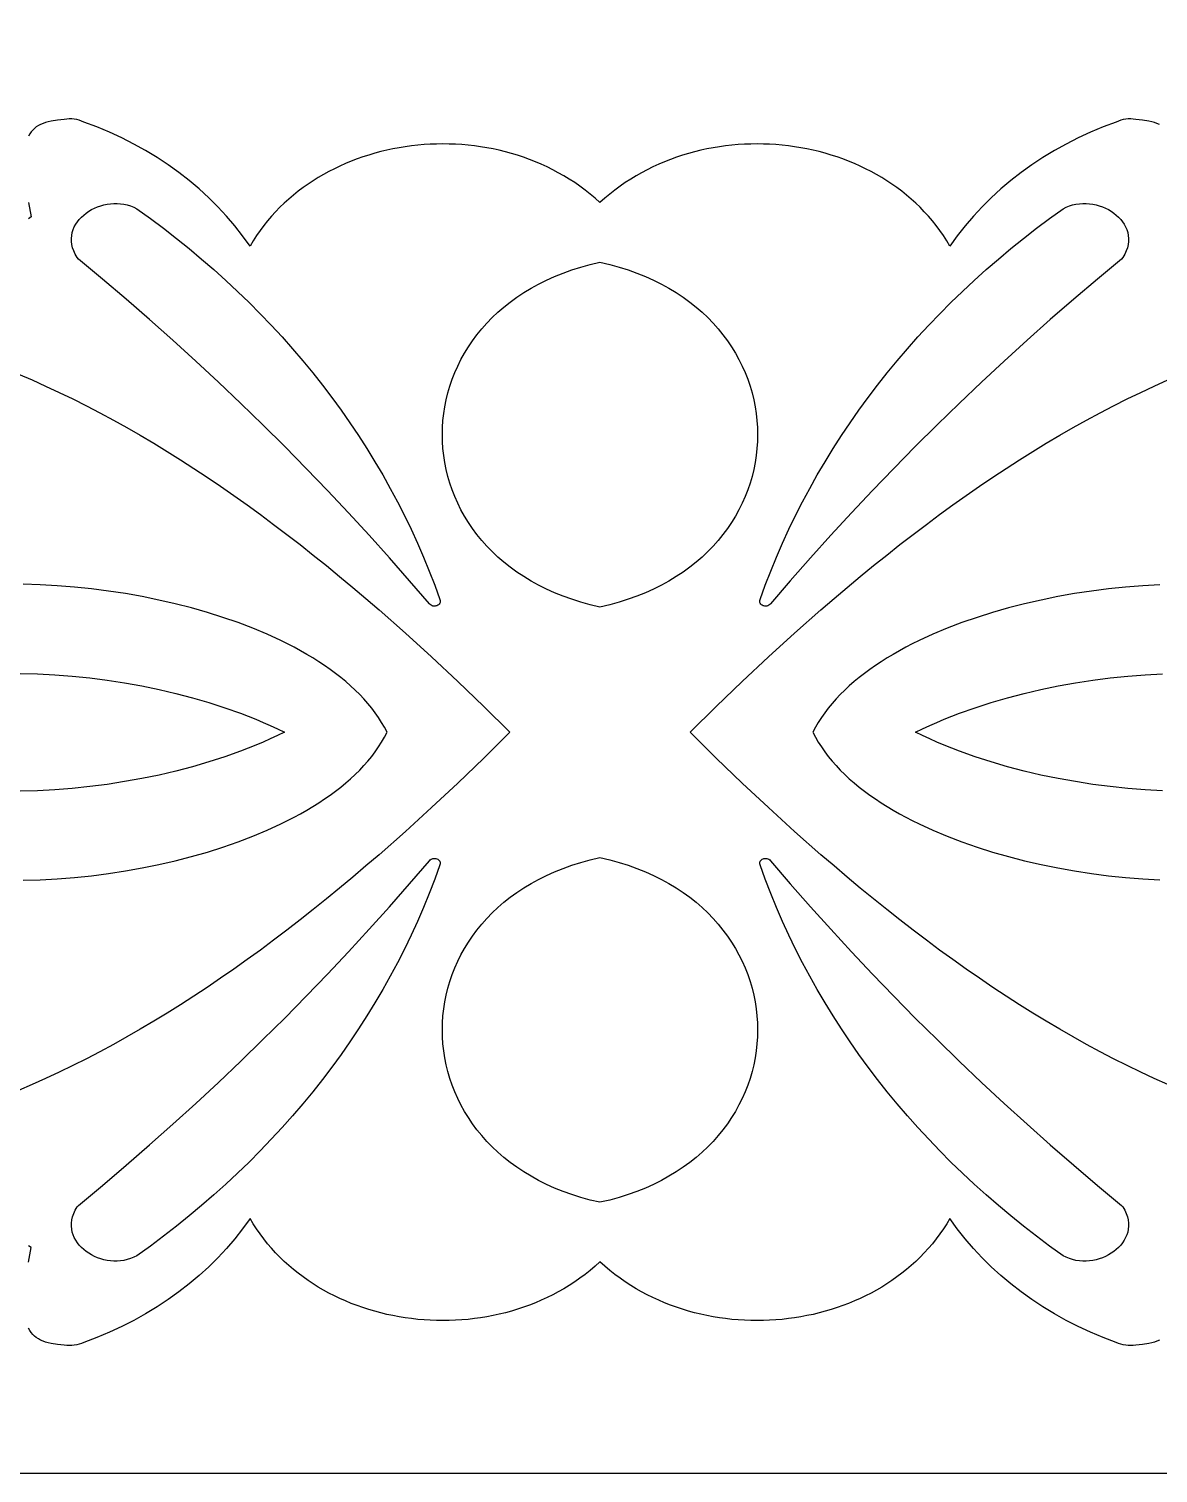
# Model space of a CAD drawing. Extents: x -335 to 335, y -262 to 262.
# Drawn here: x 38.2 to 99.2, y -212.5 to -134.5 of the extents above; entities that cross this region are included whole.
import ezdxf

# ---------------------------------------------------------------- set-up
doc = ezdxf.new("R2010")
doc.units = 0
doc.layers.add('LAYER_1', color=18, linetype='CONTINUOUS')

msp = doc.modelspace()

# ---------------------------------------------------------------- linework, layer by layer
at = {"layer": 'LAYER_1'}
for points in [[(185.59, 148.269), (119.669, 212.5), (-285, 212.5), (-285, -212.5), (285, -212.5), (285, 49.824), (192.783, 141.45)], [(40.825, -146.874), (40.722, -146.695), (40.64, -146.518), (40.58, -146.343), (40.54, -146.171), (40.519, -146.002), (40.517, -145.836), (40.532, -145.674), (40.564, -145.516), (40.612, -145.364), (40.674, -145.216), (40.751, -145.075), (40.841, -144.939), (40.943, -144.81), (41.057, -144.689), (41.181, -144.575), (41.315, -144.469), (41.458, -144.371), (41.609, -144.283), (41.766, -144.204), (41.93, -144.135), (42.099, -144.076), (42.273, -144.027), (42.45, -143.991), (42.629, -143.965), (42.811, -143.952), (42.993, -143.952), (43.176, -143.964), (43.357, -143.991), (43.537, -144.031), (43.714, -144.085), (43.888, -144.155), (44.057, -144.239), (44.781, -144.761), (45.492, -145.293), (46.19, -145.836), (46.876, -146.388), (47.549, -146.951), (48.209, -147.524), (48.857, -148.106), (49.491, -148.698), (50.112, -149.3), (50.719, -149.91), (51.313, -150.53), (51.893, -151.159), (52.459, -151.796), (53.011, -152.442), (53.55, -153.096), (54.074, -153.759), (54.584, -154.429), (55.079, -155.107), (55.56, -155.793), (56.026, -156.487), (56.477, -157.188), (56.913, -157.896), (57.334, -158.611), (57.739, -159.333), (58.13, -160.062), (58.505, -160.797), (58.864, -161.539), (59.207, -162.287), (59.535, -163.041), (59.846, -163.8), (60.141, -164.566), (60.42, -165.336), (60.437, -165.392), (60.44, -165.444), (60.432, -165.493), (60.413, -165.538), (60.385, -165.578), (60.349, -165.614), (60.307, -165.643), (60.26, -165.667), (60.208, -165.683), (60.155, -165.692), (60.1, -165.694), (60.045, -165.687), (59.993, -165.671), (59.943, -165.646), (59.897, -165.61), (59.857, -165.564), (58.786, -164.32), (57.7, -163.086), (56.598, -161.863), (55.481, -160.65), (54.348, -159.448), (53.2, -158.256), (52.037, -157.075), (50.858, -155.906), (49.665, -154.747), (48.457, -153.599), (47.234, -152.463), (45.996, -151.338), (44.744, -150.224), (43.477, -149.122), (42.196, -148.031), (40.901, -146.953)], [(94.075, -144.239), (94.244, -144.155), (94.418, -144.085), (94.595, -144.031), (94.775, -143.991), (94.956, -143.964), (95.139, -143.952), (95.321, -143.952), (95.502, -143.965), (95.682, -143.991), (95.859, -144.027), (96.033, -144.076), (96.202, -144.135), (96.366, -144.204), (96.523, -144.283), (96.674, -144.371), (96.817, -144.469), (96.951, -144.575), (97.075, -144.689), (97.188, -144.81), (97.291, -144.939), (97.381, -145.075), (97.457, -145.216), (97.52, -145.364), (97.568, -145.516), (97.6, -145.674), (97.615, -145.836), (97.613, -146.002), (97.592, -146.171), (97.552, -146.343), (97.492, -146.518), (97.41, -146.695), (97.307, -146.874), (97.231, -146.953), (95.935, -148.031), (94.654, -149.122), (93.388, -150.224), (92.136, -151.338), (90.898, -152.463), (89.675, -153.599), (88.467, -154.747), (87.274, -155.906), (86.095, -157.075), (84.932, -158.256), (83.784, -159.448), (82.651, -160.65), (81.534, -161.863), (80.432, -163.086), (79.345, -164.32), (78.275, -165.564), (78.235, -165.61), (78.189, -165.646), (78.139, -165.671), (78.086, -165.687), (78.032, -165.694), (77.977, -165.692), (77.923, -165.683), (77.872, -165.667), (77.825, -165.643), (77.782, -165.614), (77.747, -165.578), (77.719, -165.538), (77.7, -165.493), (77.691, -165.444), (77.695, -165.392), (77.711, -165.336), (77.99, -164.566), (78.286, -163.8), (78.597, -163.041), (78.925, -162.287), (79.268, -161.539), (79.627, -160.797), (80.002, -160.062), (80.392, -159.333), (80.798, -158.611), (81.219, -157.896), (81.655, -157.188), (82.106, -156.487), (82.572, -155.793), (83.053, -155.107), (83.548, -154.429), (84.058, -153.759), (84.582, -153.096), (85.12, -152.442), (85.673, -151.796), (86.239, -151.159), (86.819, -150.53), (87.413, -149.91), (88.02, -149.3), (88.641, -148.698), (89.275, -148.106), (89.922, -147.524), (90.583, -146.951), (91.256, -146.388), (91.942, -145.836), (92.64, -145.293), (93.351, -144.761)], [(69.066, -147.126), (69.59, -147.249), (70.097, -147.388), (70.587, -147.543), (71.061, -147.712), (71.518, -147.896), (71.959, -148.094), (72.383, -148.305), (72.79, -148.529), (73.181, -148.765), (73.555, -149.014), (73.913, -149.273), (74.254, -149.544), (74.578, -149.825), (74.885, -150.115), (75.176, -150.415), (75.451, -150.724), (75.708, -151.041), (75.95, -151.365), (76.174, -151.697), (76.382, -152.036), (76.573, -152.38), (76.748, -152.731), (76.906, -153.086), (77.047, -153.447), (77.172, -153.811), (77.28, -154.179), (77.371, -154.55), (77.446, -154.923), (77.504, -155.299), (77.546, -155.676), (77.571, -156.054), (77.579, -156.433), (77.571, -156.812), (77.546, -157.19), (77.504, -157.567), (77.446, -157.943), (77.371, -158.317), (77.28, -158.688), (77.172, -159.055), (77.047, -159.42), (76.906, -159.78), (76.748, -160.135), (76.573, -160.486), (76.382, -160.831), (76.174, -161.169), (75.95, -161.501), (75.708, -161.826), (75.451, -162.142), (75.176, -162.451), (74.885, -162.751), (74.578, -163.042), (74.254, -163.322), (73.913, -163.593), (73.555, -163.852), (73.181, -164.101), (72.79, -164.337), (72.383, -164.561), (71.959, -164.773), (71.518, -164.97), (71.061, -165.154), (70.587, -165.324), (70.097, -165.478), (69.59, -165.617), (69.066, -165.74), (68.542, -165.617), (68.035, -165.478), (67.545, -165.324), (67.071, -165.154), (66.613, -164.97), (66.173, -164.773), (65.749, -164.561), (65.341, -164.337), (64.951, -164.101), (64.577, -163.852), (64.219, -163.593), (63.878, -163.322), (63.554, -163.042), (63.246, -162.751), (62.955, -162.451), (62.681, -162.142), (62.423, -161.826), (62.182, -161.501), (61.958, -161.169), (61.75, -160.831), (61.559, -160.486), (61.384, -160.135), (61.226, -159.78), (61.085, -159.42), (60.96, -159.055), (60.852, -158.688), (60.761, -158.317), (60.686, -157.943), (60.628, -157.567), (60.586, -157.19), (60.561, -156.812), (60.553, -156.433), (60.561, -156.054), (60.586, -155.676), (60.628, -155.299), (60.686, -154.923), (60.761, -154.55), (60.852, -154.179), (60.96, -153.811), (61.085, -153.447), (61.226, -153.086), (61.384, -152.731), (61.559, -152.38), (61.75, -152.036), (61.958, -151.697), (62.182, -151.365), (62.423, -151.041), (62.681, -150.724), (62.955, -150.415), (63.246, -150.115), (63.554, -149.825), (63.878, -149.544), (64.219, -149.273), (64.577, -149.014), (64.951, -148.765), (65.341, -148.529), (65.749, -148.305), (66.173, -148.094), (66.613, -147.896), (67.071, -147.712), (67.545, -147.543), (68.035, -147.388), (68.542, -147.249)], [(59.857, -179.44), (59.897, -179.394), (59.943, -179.358), (59.993, -179.333), (60.045, -179.317), (60.1, -179.31), (60.155, -179.312), (60.208, -179.321), (60.26, -179.337), (60.307, -179.361), (60.349, -179.39), (60.385, -179.426), (60.413, -179.466), (60.432, -179.511), (60.44, -179.56), (60.437, -179.612), (60.42, -179.668), (60.141, -180.438), (59.846, -181.204), (59.535, -181.963), (59.207, -182.717), (58.864, -183.465), (58.505, -184.207), (58.13, -184.942), (57.739, -185.671), (57.334, -186.393), (56.913, -187.108), (56.477, -187.816), (56.026, -188.517), (55.56, -189.211), (55.079, -189.897), (54.584, -190.575), (54.074, -191.245), (53.55, -191.908), (53.011, -192.562), (52.459, -193.208), (51.893, -193.845), (51.313, -194.474), (50.719, -195.094), (50.112, -195.704), (49.491, -196.306), (48.857, -196.898), (48.209, -197.48), (47.549, -198.053), (46.876, -198.616), (46.19, -199.168), (45.492, -199.711), (44.781, -200.243), (44.057, -200.765), (43.888, -200.849), (43.714, -200.919), (43.537, -200.973), (43.357, -201.013), (43.176, -201.04), (42.993, -201.052), (42.811, -201.052), (42.629, -201.039), (42.45, -201.013), (42.273, -200.977), (42.099, -200.928), (41.93, -200.869), (41.766, -200.8), (41.609, -200.721), (41.458, -200.633), (41.315, -200.535), (41.181, -200.429), (41.057, -200.315), (40.943, -200.194), (40.841, -200.065), (40.751, -199.929), (40.674, -199.788), (40.612, -199.64), (40.564, -199.488), (40.532, -199.33), (40.517, -199.168), (40.519, -199.002), (40.54, -198.833), (40.58, -198.661), (40.64, -198.486), (40.722, -198.309), (40.825, -198.13), (40.901, -198.051), (42.196, -196.973), (43.477, -195.882), (44.744, -194.78), (45.996, -193.666), (47.234, -192.541), (48.457, -191.405), (49.665, -190.257), (50.858, -189.098), (52.037, -187.929), (53.2, -186.748), (54.348, -185.556), (55.481, -184.354), (56.598, -183.141), (57.7, -181.918), (58.786, -180.684)], [(69.066, -179.264), (69.59, -179.387), (70.097, -179.526), (70.587, -179.68), (71.061, -179.85), (71.518, -180.034), (71.959, -180.231), (72.383, -180.443), (72.79, -180.667), (73.181, -180.903), (73.555, -181.152), (73.913, -181.411), (74.254, -181.682), (74.578, -181.962), (74.885, -182.253), (75.176, -182.553), (75.451, -182.862), (75.708, -183.178), (75.95, -183.503), (76.174, -183.835), (76.382, -184.173), (76.573, -184.518), (76.748, -184.869), (76.906, -185.224), (77.047, -185.584), (77.172, -185.949), (77.28, -186.316), (77.371, -186.687), (77.446, -187.061), (77.504, -187.437), (77.546, -187.814), (77.571, -188.192), (77.579, -188.571), (77.571, -188.95), (77.546, -189.328), (77.504, -189.705), (77.446, -190.081), (77.371, -190.454), (77.28, -190.825), (77.172, -191.193), (77.047, -191.557), (76.906, -191.918), (76.748, -192.273), (76.573, -192.624), (76.382, -192.968), (76.174, -193.307), (75.95, -193.639), (75.708, -193.963), (75.451, -194.28), (75.176, -194.589), (74.885, -194.889), (74.578, -195.179), (74.254, -195.46), (73.913, -195.731), (73.555, -195.99), (73.181, -196.239), (72.79, -196.475), (72.383, -196.699), (71.959, -196.91), (71.518, -197.108), (71.061, -197.292), (70.587, -197.461), (70.097, -197.616), (69.59, -197.755), (69.066, -197.878), (68.542, -197.755), (68.035, -197.616), (67.545, -197.461), (67.071, -197.292), (66.613, -197.108), (66.173, -196.91), (65.749, -196.699), (65.341, -196.475), (64.951, -196.239), (64.577, -195.99), (64.219, -195.731), (63.878, -195.46), (63.554, -195.179), (63.246, -194.889), (62.955, -194.589), (62.681, -194.28), (62.423, -193.963), (62.182, -193.639), (61.958, -193.307), (61.75, -192.968), (61.559, -192.624), (61.384, -192.273), (61.226, -191.918), (61.085, -191.557), (60.96, -191.193), (60.852, -190.825), (60.761, -190.454), (60.686, -190.081), (60.628, -189.705), (60.586, -189.328), (60.561, -188.95), (60.553, -188.571), (60.561, -188.192), (60.586, -187.814), (60.628, -187.437), (60.686, -187.061), (60.761, -186.687), (60.852, -186.316), (60.96, -185.949), (61.085, -185.584), (61.226, -185.224), (61.384, -184.869), (61.559, -184.518), (61.75, -184.173), (61.958, -183.835), (62.182, -183.503), (62.423, -183.178), (62.681, -182.862), (62.955, -182.553), (63.246, -182.253), (63.554, -181.962), (63.878, -181.682), (64.219, -181.411), (64.577, -181.152), (64.951, -180.903), (65.341, -180.667), (65.749, -180.443), (66.173, -180.231), (66.613, -180.034), (67.071, -179.85), (67.545, -179.68), (68.035, -179.526), (68.542, -179.387)], [(77.711, -179.668), (77.695, -179.612), (77.691, -179.56), (77.7, -179.511), (77.719, -179.466), (77.747, -179.426), (77.782, -179.39), (77.825, -179.361), (77.872, -179.337), (77.923, -179.321), (77.977, -179.312), (78.032, -179.31), (78.086, -179.317), (78.139, -179.333), (78.189, -179.358), (78.235, -179.394), (78.275, -179.44), (79.345, -180.684), (80.432, -181.918), (81.534, -183.141), (82.651, -184.354), (83.784, -185.556), (84.932, -186.748), (86.095, -187.929), (87.274, -189.098), (88.467, -190.257), (89.675, -191.405), (90.898, -192.541), (92.136, -193.666), (93.388, -194.78), (94.654, -195.882), (95.935, -196.973), (97.231, -198.051), (97.307, -198.13), (97.41, -198.309), (97.492, -198.486), (97.552, -198.661), (97.592, -198.833), (97.613, -199.002), (97.615, -199.168), (97.6, -199.33), (97.568, -199.488), (97.52, -199.64), (97.457, -199.788), (97.381, -199.929), (97.291, -200.065), (97.188, -200.194), (97.075, -200.315), (96.951, -200.429), (96.817, -200.535), (96.674, -200.633), (96.523, -200.721), (96.366, -200.8), (96.202, -200.869), (96.033, -200.928), (95.859, -200.977), (95.682, -201.013), (95.502, -201.039), (95.321, -201.052), (95.139, -201.052), (94.956, -201.04), (94.775, -201.013), (94.595, -200.973), (94.418, -200.919), (94.244, -200.849), (94.075, -200.765), (93.351, -200.243), (92.64, -199.711), (91.942, -199.168), (91.256, -198.616), (90.583, -198.053), (89.922, -197.48), (89.275, -196.898), (88.641, -196.306), (88.02, -195.704), (87.413, -195.094), (86.819, -194.474), (86.239, -193.845), (85.673, -193.208), (85.12, -192.562), (84.582, -191.908), (84.058, -191.245), (83.548, -190.575), (83.053, -189.897), (82.572, -189.211), (82.106, -188.517), (81.655, -187.816), (81.219, -187.108), (80.798, -186.393), (80.392, -185.671), (80.002, -184.942), (79.627, -184.207), (79.268, -183.465), (78.925, -182.717), (78.597, -181.963), (78.286, -181.204), (77.99, -180.438)]]:
    msp.add_lwpolyline(points, close=True, dxfattribs=at)
for points in [[(99.277, -139.683), (99.148, -139.627), (99.01, -139.579), (98.863, -139.538), (98.708, -139.502), (98.371, -139.448), (97.999, -139.411), (97.866, -139.394), (97.731, -139.388), (97.596, -139.391), (97.462, -139.403), (97.329, -139.426), (97.198, -139.46), (97.07, -139.503), (96.945, -139.558), (96.246, -139.821), (95.561, -140.108), (94.893, -140.417), (94.241, -140.748), (93.606, -141.101), (92.99, -141.475), (92.392, -141.869), (91.813, -142.283), (91.255, -142.717), (90.717, -143.17), (90.201, -143.641), (89.707, -144.13), (89.235, -144.637), (88.788, -145.16), (88.365, -145.7), (87.966, -146.255), (87.794, -145.967), (87.613, -145.687), (87.424, -145.414), (87.225, -145.148), (87.019, -144.89), (86.805, -144.64), (86.583, -144.396), (86.354, -144.161), (86.117, -143.933), (85.874, -143.712), (85.624, -143.499), (85.367, -143.294), (85.104, -143.097), (84.835, -142.907), (84.561, -142.725), (84.281, -142.55), (83.995, -142.384), (83.705, -142.225), (83.409, -142.074), (83.11, -141.932), (82.806, -141.797), (82.497, -141.669), (82.185, -141.55), (81.87, -141.439), (81.551, -141.336), (81.229, -141.241), (80.904, -141.154), (80.576, -141.076), (80.246, -141.005), (79.914, -140.943), (79.58, -140.888), (79.245, -140.843), (78.908, -140.805), (78.569, -140.776), (78.23, -140.755), (77.89, -140.742), (77.55, -140.738), (77.21, -140.742), (76.869, -140.754), (76.529, -140.776), (76.189, -140.805), (75.85, -140.843), (75.512, -140.89), (75.175, -140.946), (74.84, -141.01), (74.506, -141.082), (74.174, -141.164), (73.845, -141.254), (73.518, -141.353), (73.193, -141.46), (72.872, -141.577), (72.553, -141.702), (72.238, -141.836), (71.927, -141.979), (71.619, -142.131), (71.316, -142.292), (71.017, -142.462), (70.723, -142.641), (70.433, -142.829), (70.148, -143.027), (69.869, -143.233), (69.596, -143.448), (69.328, -143.673), (69.066, -143.907), (68.804, -143.673), (68.536, -143.448), (68.263, -143.233), (67.983, -143.027), (67.699, -142.829), (67.409, -142.641), (67.115, -142.462), (66.816, -142.292), (66.512, -142.131), (66.205, -141.979), (65.894, -141.836), (65.579, -141.702), (65.26, -141.577), (64.939, -141.46), (64.614, -141.353), (64.287, -141.254), (63.958, -141.164), (63.626, -141.082), (63.292, -141.01), (62.957, -140.946), (62.62, -140.89), (62.282, -140.843), (61.943, -140.805), (61.603, -140.776), (61.263, -140.754), (60.922, -140.742), (60.582, -140.738), (60.241, -140.742), (59.901, -140.755), (59.562, -140.776), (59.224, -140.805), (58.887, -140.843), (58.551, -140.888), (58.217, -140.943), (57.885, -141.005), (57.555, -141.076), (57.228, -141.154), (56.903, -141.241), (56.581, -141.336), (56.262, -141.439), (55.946, -141.55), (55.634, -141.669), (55.326, -141.797), (55.022, -141.932), (54.722, -142.074), (54.427, -142.225), (54.137, -142.384), (53.851, -142.55), (53.571, -142.725), (53.296, -142.907), (53.028, -143.097), (52.765, -143.294), (52.508, -143.499), (52.258, -143.712), (52.014, -143.933), (51.778, -144.161), (51.549, -144.396), (51.327, -144.64), (51.113, -144.89), (50.906, -145.148), (50.708, -145.414), (50.519, -145.687), (50.338, -145.967), (50.165, -146.255), (49.767, -145.7), (49.344, -145.16), (48.896, -144.637), (48.425, -144.13), (47.931, -143.641), (47.415, -143.17), (46.877, -142.717), (46.319, -142.283), (45.74, -141.869), (45.142, -141.475), (44.526, -141.101), (43.891, -140.748), (43.239, -140.417), (42.571, -140.108), (41.886, -139.821), (41.187, -139.558), (41.062, -139.503), (40.934, -139.46), (40.803, -139.426), (40.67, -139.403), (40.535, -139.391), (40.401, -139.388), (40.266, -139.394), (40.133, -139.411), (39.761, -139.448), (39.424, -139.502), (39.269, -139.538), (39.122, -139.579), (38.984, -139.627), (38.855, -139.683), (38.735, -139.746), (38.623, -139.818), (38.521, -139.899), (38.426, -139.989), (38.341, -140.089), (38.264, -140.2), (38.196, -140.323)], [(38.203, -143.9), (38.349, -144.682), (38.207, -144.781)], [(37.653, -153.163), (38.39, -153.479), (39.126, -153.808), (39.86, -154.15), (40.593, -154.505), (41.325, -154.873), (42.055, -155.253), (42.784, -155.646), (43.511, -156.051), (44.238, -156.468), (44.963, -156.897), (45.687, -157.338), (46.41, -157.791), (47.132, -158.256), (47.852, -158.731), (48.572, -159.219), (49.29, -159.717), (50.008, -160.226), (50.724, -160.746), (51.44, -161.277), (52.155, -161.819), (52.869, -162.371), (53.582, -162.933), (54.294, -163.505), (55.006, -164.088), (55.716, -164.68), (56.426, -165.282), (57.136, -165.893), (58.553, -167.144), (59.967, -168.432), (61.38, -169.755), (62.791, -171.112), (64.2, -172.502), (62.791, -173.892), (61.38, -175.249), (59.967, -176.572), (58.553, -177.86), (57.136, -179.111), (56.426, -179.722), (55.716, -180.324), (55.006, -180.916), (54.294, -181.499), (53.582, -182.071), (52.869, -182.633), (52.155, -183.185), (51.44, -183.727), (50.724, -184.258), (50.008, -184.778), (49.29, -185.287), (48.572, -185.785), (47.852, -186.273), (47.132, -186.748), (46.41, -187.213), (45.687, -187.666), (44.963, -188.107), (44.238, -188.536), (43.511, -188.953), (42.784, -189.358), (42.055, -189.751), (41.325, -190.131), (40.593, -190.499), (39.86, -190.854), (39.126, -191.196), (38.39, -191.525), (37.653, -191.841)], [(99.742, -191.525), (99.006, -191.196), (98.272, -190.854), (97.539, -190.499), (96.807, -190.131), (96.077, -189.751), (95.348, -189.358), (94.62, -188.953), (93.894, -188.536), (93.169, -188.107), (92.445, -187.666), (91.722, -187.213), (91, -186.748), (90.28, -186.273), (89.56, -185.785), (88.842, -185.287), (88.124, -184.778), (87.407, -184.258), (86.692, -183.727), (85.977, -183.185), (85.263, -182.633), (84.55, -182.071), (83.838, -181.499), (83.126, -180.916), (82.416, -180.324), (81.705, -179.722), (80.996, -179.111), (79.579, -177.86), (78.165, -176.572), (76.752, -175.249), (75.341, -173.892), (73.932, -172.502), (75.341, -171.112), (76.752, -169.755), (78.165, -168.432), (79.579, -167.144), (80.996, -165.893), (81.705, -165.282), (82.416, -164.68), (83.126, -164.088), (83.838, -163.505), (84.55, -162.933), (85.263, -162.371), (85.977, -161.819), (86.692, -161.277), (87.407, -160.746), (88.124, -160.226), (88.842, -159.717), (89.56, -159.219), (90.28, -158.731), (91, -158.256), (91.722, -157.791), (92.445, -157.338), (93.169, -156.897), (93.894, -156.468), (94.62, -156.051), (95.348, -155.646), (96.077, -155.253), (96.807, -154.873), (97.539, -154.505), (98.272, -154.15), (99.006, -153.808), (99.742, -153.479)], [(37.919, -180.495), (38.835, -180.466), (39.754, -180.415), (40.677, -180.341), (41.599, -180.245), (42.519, -180.127), (43.434, -179.987), (44.343, -179.826), (45.242, -179.643), (46.13, -179.439), (47.004, -179.215), (47.863, -178.97), (48.703, -178.705), (49.523, -178.421), (50.319, -178.116), (51.091, -177.793), (51.836, -177.45), (52.197, -177.271), (52.55, -177.088), (52.896, -176.901), (53.233, -176.708), (53.562, -176.512), (53.882, -176.31), (54.193, -176.104), (54.494, -175.894), (54.786, -175.679), (55.068, -175.46), (55.339, -175.237), (55.6, -175.009), (55.85, -174.777), (56.089, -174.541), (56.317, -174.3), (56.532, -174.056), (56.736, -173.807), (56.928, -173.554), (57.107, -173.297), (57.273, -173.036), (57.426, -172.771), (57.566, -172.502), (57.426, -172.233), (57.273, -171.968), (57.107, -171.707), (56.928, -171.45), (56.736, -171.197), (56.532, -170.948), (56.317, -170.704), (56.089, -170.463), (55.85, -170.227), (55.6, -169.995), (55.339, -169.767), (55.068, -169.544), (54.786, -169.325), (54.494, -169.11), (54.193, -168.9), (53.882, -168.694), (53.562, -168.492), (53.233, -168.296), (52.896, -168.103), (52.55, -167.916), (52.197, -167.733), (51.836, -167.554), (51.091, -167.211), (50.319, -166.888), (49.523, -166.583), (48.703, -166.299), (47.863, -166.034), (47.004, -165.789), (46.13, -165.565), (45.242, -165.361), (44.343, -165.178), (43.434, -165.017), (42.519, -164.877), (41.599, -164.759), (40.677, -164.663), (39.754, -164.589), (38.835, -164.538), (37.919, -164.509)], [(99.297, -164.538), (98.377, -164.589), (97.455, -164.663), (96.533, -164.759), (95.613, -164.877), (94.698, -165.017), (93.789, -165.178), (92.89, -165.361), (92.002, -165.565), (91.127, -165.789), (90.269, -166.034), (89.429, -166.299), (88.609, -166.583), (87.812, -166.888), (87.041, -167.211), (86.296, -167.554), (85.935, -167.733), (85.581, -167.916), (85.236, -168.103), (84.898, -168.296), (84.57, -168.492), (84.25, -168.694), (83.939, -168.9), (83.638, -169.11), (83.346, -169.325), (83.064, -169.544), (82.793, -169.767), (82.532, -169.995), (82.282, -170.227), (82.043, -170.463), (81.815, -170.704), (81.599, -170.948), (81.395, -171.197), (81.204, -171.45), (81.025, -171.707), (80.858, -171.968), (80.705, -172.233), (80.566, -172.502), (80.705, -172.771), (80.858, -173.036), (81.025, -173.297), (81.204, -173.554), (81.395, -173.807), (81.599, -174.056), (81.815, -174.3), (82.043, -174.541), (82.282, -174.777), (82.532, -175.009), (82.793, -175.237), (83.064, -175.46), (83.346, -175.679), (83.638, -175.894), (83.939, -176.104), (84.25, -176.31), (84.57, -176.512), (84.898, -176.708), (85.236, -176.901), (85.581, -177.088), (85.935, -177.271), (86.296, -177.45), (87.041, -177.793), (87.812, -178.116), (88.609, -178.421), (89.429, -178.705), (90.269, -178.97), (91.127, -179.215), (92.002, -179.439), (92.89, -179.643), (93.789, -179.826), (94.698, -179.987), (95.613, -180.127), (96.533, -180.245), (97.455, -180.341), (98.377, -180.415), (99.297, -180.466)], [(37.758, -169.322), (38.687, -169.347), (39.624, -169.397), (40.565, -169.471), (41.508, -169.569), (42.451, -169.69), (43.391, -169.835), (44.324, -170.003), (45.249, -170.194), (46.163, -170.407), (47.063, -170.642), (47.947, -170.899), (48.811, -171.178), (49.653, -171.478), (50.47, -171.799), (50.869, -171.967), (51.26, -172.14), (51.644, -172.319), (52.02, -172.502), (51.644, -172.685), (51.26, -172.864), (50.869, -173.037), (50.47, -173.205), (49.653, -173.526), (48.811, -173.826), (47.947, -174.105), (47.063, -174.362), (46.163, -174.597), (45.249, -174.81), (44.324, -175.001), (43.391, -175.169), (42.451, -175.314), (41.508, -175.435), (40.565, -175.533), (39.624, -175.607), (38.687, -175.657), (37.758, -175.682)], [(99.445, -175.657), (98.508, -175.607), (97.567, -175.533), (96.624, -175.435), (95.681, -175.314), (94.741, -175.169), (93.807, -175.001), (92.882, -174.81), (91.968, -174.597), (91.069, -174.362), (90.185, -174.105), (89.321, -173.826), (88.479, -173.526), (87.662, -173.205), (87.263, -173.037), (86.872, -172.864), (86.488, -172.685), (86.111, -172.502), (86.488, -172.319), (86.872, -172.14), (87.263, -171.967), (87.662, -171.799), (88.479, -171.478), (89.321, -171.178), (90.185, -170.899), (91.069, -170.642), (91.968, -170.407), (92.882, -170.194), (93.807, -170.003), (94.741, -169.835), (95.681, -169.69), (96.624, -169.569), (97.567, -169.471), (98.508, -169.397), (99.445, -169.347)], [(99.277, -205.321), (99.148, -205.377), (99.01, -205.425), (98.863, -205.466), (98.708, -205.502), (98.371, -205.556), (97.999, -205.593), (97.866, -205.61), (97.731, -205.616), (97.596, -205.613), (97.462, -205.601), (97.329, -205.578), (97.198, -205.544), (97.07, -205.501), (96.945, -205.446), (96.246, -205.183), (95.561, -204.896), (94.893, -204.587), (94.241, -204.256), (93.606, -203.903), (92.99, -203.529), (92.392, -203.135), (91.813, -202.721), (91.255, -202.287), (90.717, -201.834), (90.201, -201.363), (89.707, -200.874), (89.235, -200.367), (88.788, -199.844), (88.365, -199.304), (87.966, -198.749), (87.794, -199.037), (87.613, -199.317), (87.424, -199.59), (87.225, -199.856), (87.019, -200.114), (86.805, -200.364), (86.583, -200.608), (86.354, -200.843), (86.117, -201.071), (85.874, -201.292), (85.624, -201.505), (85.367, -201.71), (85.104, -201.907), (84.835, -202.097), (84.561, -202.279), (84.281, -202.454), (83.995, -202.62), (83.705, -202.779), (83.409, -202.93), (83.11, -203.072), (82.806, -203.207), (82.497, -203.335), (82.185, -203.454), (81.87, -203.565), (81.551, -203.668), (81.229, -203.763), (80.904, -203.85), (80.576, -203.928), (80.246, -203.999), (79.914, -204.061), (79.58, -204.116), (79.245, -204.161), (78.908, -204.199), (78.569, -204.228), (78.23, -204.249), (77.89, -204.262), (77.55, -204.266), (77.21, -204.262), (76.869, -204.25), (76.529, -204.228), (76.189, -204.199), (75.85, -204.161), (75.512, -204.114), (75.175, -204.058), (74.84, -203.994), (74.506, -203.922), (74.174, -203.84), (73.845, -203.75), (73.518, -203.651), (73.193, -203.544), (72.872, -203.427), (72.553, -203.302), (72.238, -203.168), (71.927, -203.025), (71.619, -202.873), (71.316, -202.712), (71.017, -202.542), (70.723, -202.363), (70.433, -202.175), (70.148, -201.977), (69.869, -201.771), (69.596, -201.556), (69.328, -201.331), (69.066, -201.097), (68.804, -201.331), (68.536, -201.556), (68.263, -201.771), (67.983, -201.977), (67.699, -202.175), (67.409, -202.363), (67.115, -202.542), (66.816, -202.712), (66.512, -202.873), (66.205, -203.025), (65.894, -203.168), (65.579, -203.302), (65.26, -203.427), (64.939, -203.544), (64.614, -203.651), (64.287, -203.75), (63.958, -203.84), (63.626, -203.922), (63.292, -203.994), (62.957, -204.058), (62.62, -204.114), (62.282, -204.161), (61.943, -204.199), (61.603, -204.228), (61.263, -204.25), (60.922, -204.262), (60.582, -204.266), (60.241, -204.262), (59.901, -204.249), (59.562, -204.228), (59.224, -204.199), (58.887, -204.161), (58.551, -204.116), (58.217, -204.061), (57.885, -203.999), (57.555, -203.928), (57.228, -203.85), (56.903, -203.763), (56.581, -203.668), (56.262, -203.565), (55.946, -203.454), (55.634, -203.335), (55.326, -203.207), (55.022, -203.072), (54.722, -202.93), (54.427, -202.779), (54.137, -202.62), (53.851, -202.454), (53.571, -202.279), (53.296, -202.097), (53.028, -201.907), (52.765, -201.71), (52.508, -201.505), (52.258, -201.292), (52.014, -201.071), (51.778, -200.843), (51.549, -200.608), (51.327, -200.364), (51.113, -200.114), (50.906, -199.856), (50.708, -199.59), (50.519, -199.317), (50.338, -199.037), (50.165, -198.749), (49.767, -199.304), (49.344, -199.844), (48.896, -200.367), (48.425, -200.874), (47.931, -201.363), (47.415, -201.834), (46.877, -202.287), (46.319, -202.721), (45.74, -203.135), (45.142, -203.529), (44.526, -203.903), (43.891, -204.256), (43.239, -204.587), (42.571, -204.896), (41.886, -205.183), (41.187, -205.446), (41.062, -205.501), (40.934, -205.544), (40.803, -205.578), (40.67, -205.601), (40.535, -205.613), (40.401, -205.616), (40.266, -205.61), (40.133, -205.593), (39.761, -205.556), (39.424, -205.502), (39.269, -205.466), (39.122, -205.425), (38.984, -205.377), (38.855, -205.321), (38.735, -205.258), (38.623, -205.186), (38.521, -205.105), (38.426, -205.015), (38.341, -204.915), (38.264, -204.804), (38.196, -204.681)], [(38.203, -201.104), (38.349, -200.322), (38.207, -200.223)]]:
    msp.add_lwpolyline(points, dxfattribs=at)

doc.saveas('drawing.dxf')
